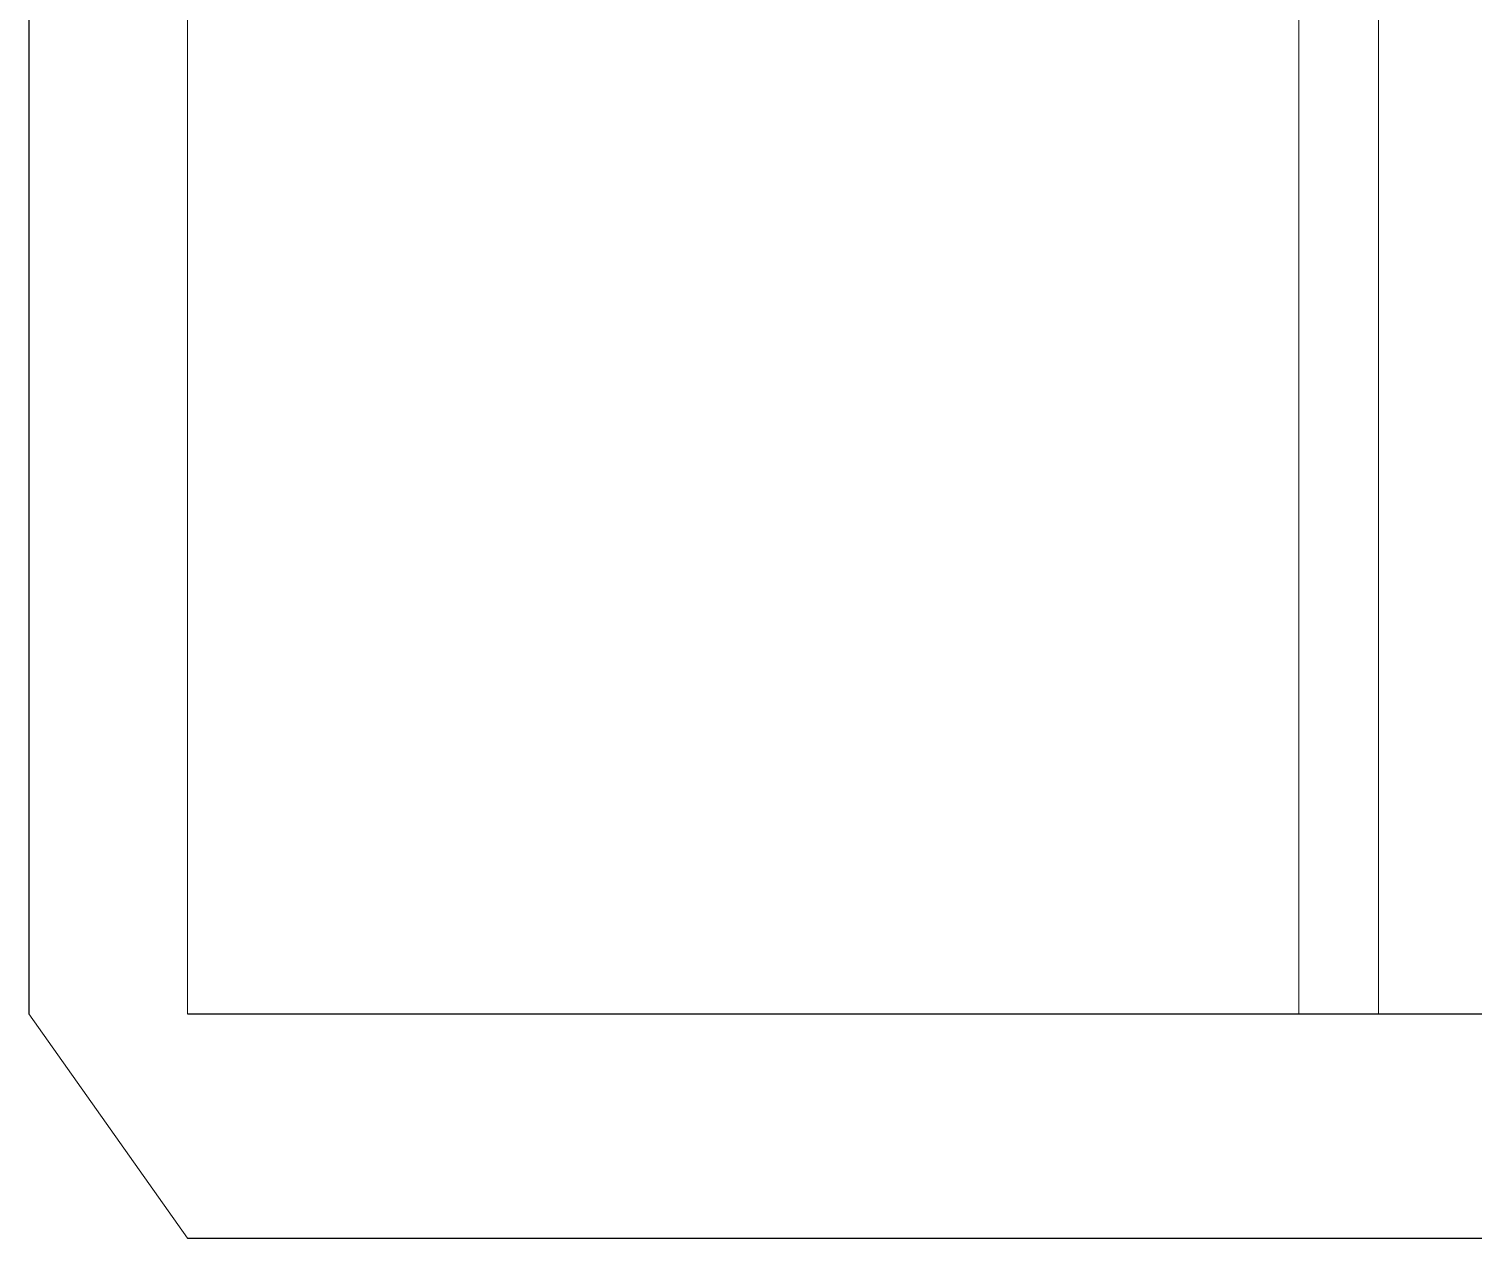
# Model space of a CAD drawing. Header units: millimetres. Extents: x -635 to 515, y -448 to 489.
# Drawn here: x -419.3 to -355, y -272.5 to -218.7 of the extents above; entities that cross this region are included whole.
import ezdxf

# ---------------------------------------------------------------- set-up
doc = ezdxf.new("R2010")
doc.units = ezdxf.units.MM

msp = doc.modelspace()

# ---------------------------------------------------------------- linework, layer by layer
at = {"color": 7, "linetype": 'Continuous', "lineweight": 25}
for p, q in [((-419.293, -92.529), (-419.293, -262.529)), ((-412.222, -262.529), (-207.161, -262.529)), ((-412.222, -272.529), (-150.593, -272.529))]:
    msp.add_line(p, q, dxfattribs=at)
at = {"color": 144, "linetype": 'Continuous', "lineweight": 18}
for p, q in [((-412.222, -92.529), (-412.222, -262.529)), ((-359.189, -92.529), (-359.189, -262.529)), ((-362.725, -213.197), (-362.725, -262.529)), ((-419.293, -262.529), (-412.222, -272.529))]:
    msp.add_line(p, q, dxfattribs=at)

doc.saveas('drawing.dxf')
